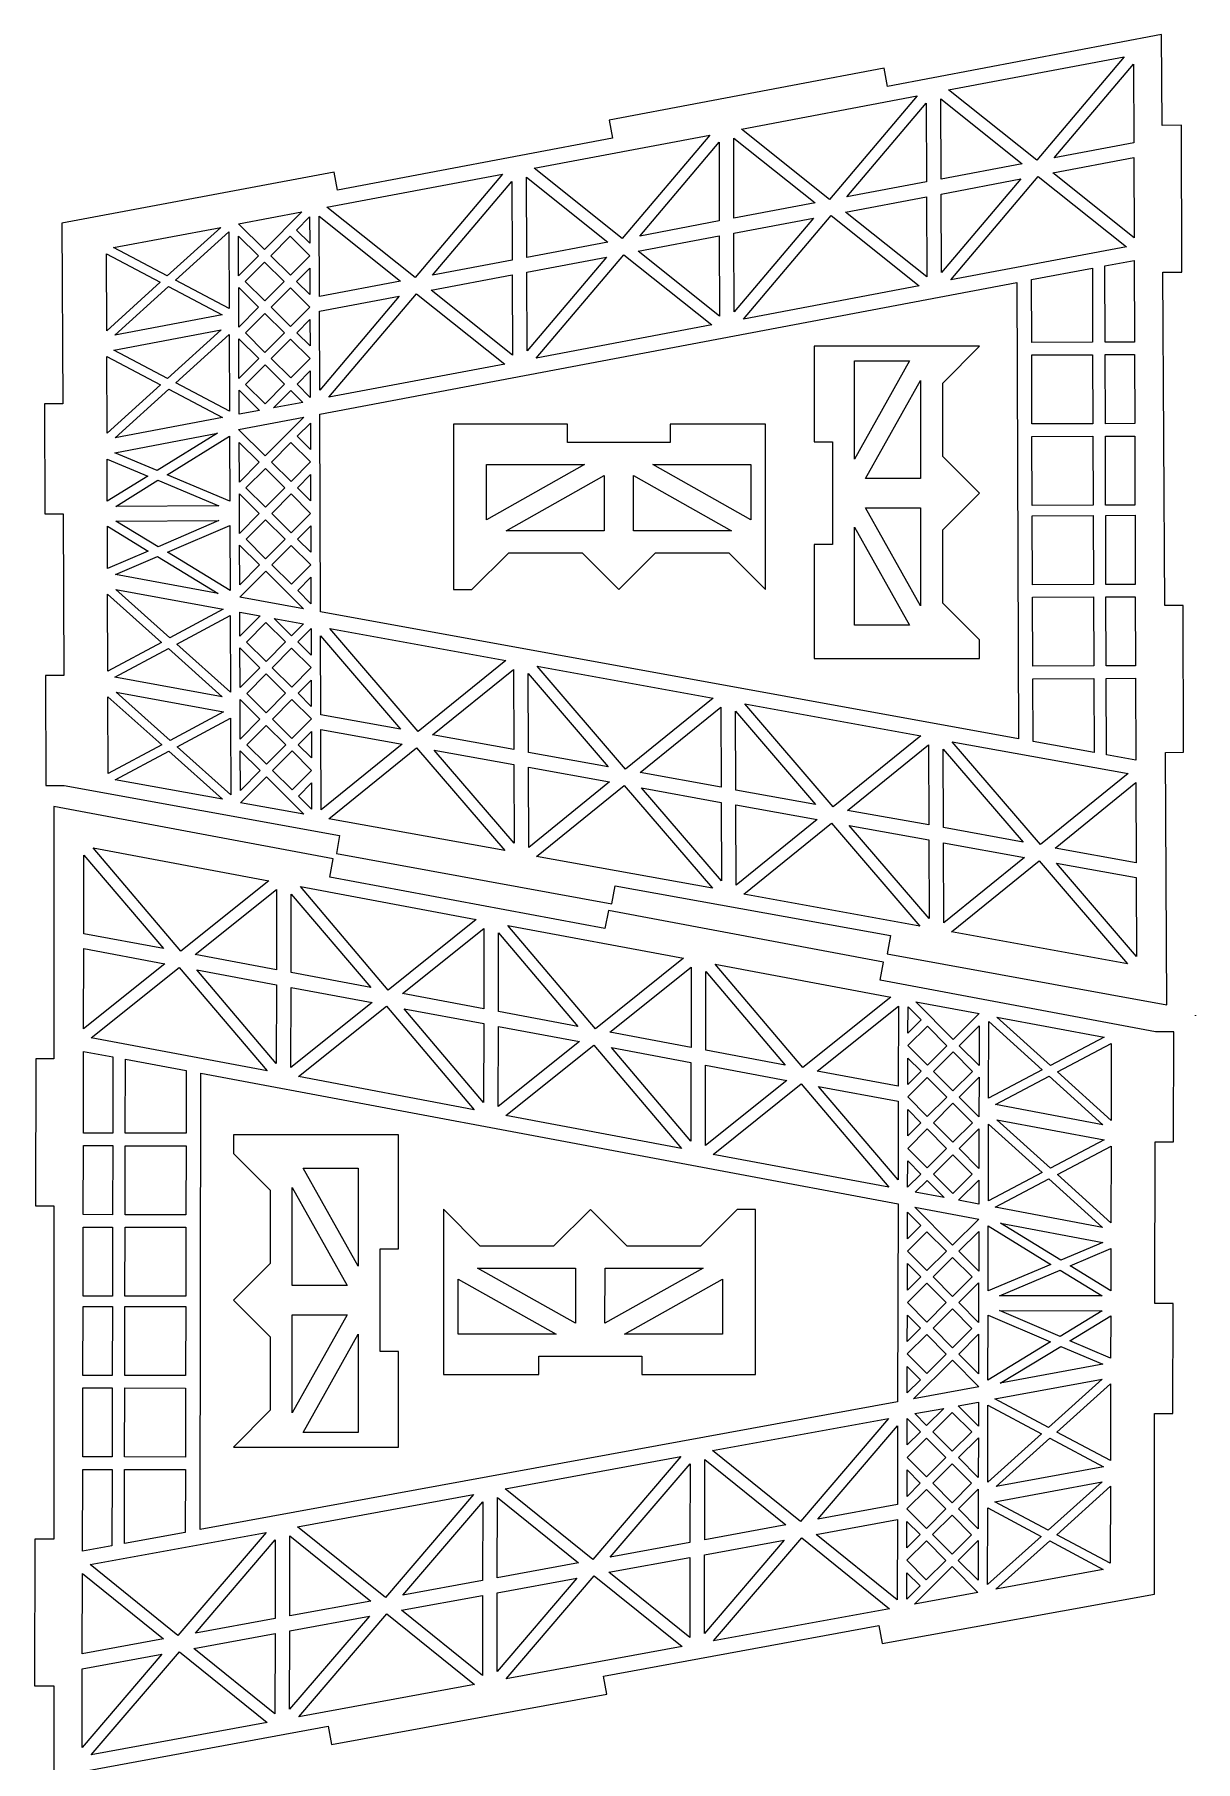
# Model space of a CAD drawing. Extents: x 0 to 593, y 0 to 837.
# Drawn here: x 277.1 to 593.4, y 366.9 to 837.4 of the extents above; entities that cross this region are included whole.
import ezdxf

# ---------------------------------------------------------------- set-up
doc = ezdxf.new("R2010")
doc.units = 0
doc.layers.get('0').update_dxf_attribs({"linetype": 'CONTINUOUS'})

msp = doc.modelspace()

# ---------------------------------------------------------------- linework, layer by layer
at = {"color": 0}
for p, q in [((584.147, 837.35), (509.513, 823.196)), ((584.281, 812.599), (584.147, 837.35)), ((508.586, 828.16), (433.634, 814.003)), ((509.513, 823.196), (508.586, 828.16)), ((526.115, 822.254), (573.984, 831.317)), ((573.984, 831.317), (550.132, 803.134)), ((554.877, 803.804), (576.492, 829.324)), ((576.492, 829.324), (576.566, 807.875)), ((469.653, 811.611), (517.521, 820.674)), ((517.521, 820.674), (493.667, 792.445)), ((498.415, 793.157), (520.026, 818.631)), ((520.026, 818.631), (520.1, 797.235)), ((524.097, 797.997), (524.023, 819.845)), ((524.023, 819.845), (546.185, 802.174)), ((550.132, 803.134), (526.115, 822.254)), ((433.634, 814.003), (434.559, 809.089)), ((413.187, 800.968), (461.056, 809.981)), ((461.056, 809.981), (437.205, 781.801)), ((467.635, 787.301), (467.561, 809.152)), ((467.561, 809.152), (489.719, 791.478)), ((493.667, 792.445), (469.653, 811.611)), ((589.548, 812.62), (584.281, 812.599)), ((589.686, 772.619), (589.548, 812.62)), ((434.559, 809.089), (359.608, 794.935)), ((441.949, 782.465), (463.564, 807.988)), ((463.564, 807.988), (463.638, 786.592)), ((576.566, 807.875), (554.877, 803.804)), ((358.68, 799.846), (284.537, 785.992)), ((359.608, 794.935), (358.68, 799.846)), ((437.205, 781.801), (413.187, 800.968)), ((546.185, 802.174), (524.097, 797.997)), ((554.493, 799.648), (576.576, 803.825)), ((576.576, 803.825), (576.654, 781.978)), ((356.722, 790.325), (404.594, 799.338)), ((404.594, 799.338), (380.739, 771.158)), ((385.487, 771.821), (407.098, 797.345)), ((407.098, 797.345), (407.173, 775.896)), ((411.095, 798.513), (433.257, 780.835)), ((411.17, 776.658), (411.095, 798.513)), ((520.1, 797.235), (498.415, 793.157)), ((524.111, 793.898), (545.797, 798.019)), ((545.797, 798.019), (524.185, 772.495)), ((526.69, 770.506), (550.549, 798.689)), ((550.549, 798.689), (574.562, 779.519)), ((576.654, 781.978), (554.493, 799.648)), ((380.739, 771.158), (356.722, 790.325)), ((489.719, 791.478), (467.635, 787.301)), ((498.027, 789.005), (520.114, 793.133)), ((520.114, 793.133), (520.188, 771.334)), ((524.185, 772.495), (524.111, 793.898)), ((284.537, 785.992), (284.806, 736.78)), ((332.689, 785.791), (349.928, 789.051)), ((339.762, 778.764), (332.689, 785.791)), ((349.928, 789.051), (339.762, 778.764)), ((348.445, 784.094), (352.032, 787.71)), ((352.032, 787.71), (352.057, 780.51)), ((354.707, 766.018), (354.63, 787.869)), ((354.63, 787.869), (376.791, 770.191)), ((463.638, 786.592), (441.949, 782.465)), ((467.649, 783.255), (489.335, 787.329)), ((489.335, 787.329), (467.72, 761.802)), ((470.228, 759.813), (494.083, 788.046)), ((494.083, 788.046), (518.097, 768.876)), ((520.188, 771.334), (498.027, 789.005)), ((298.56, 779.325), (327.793, 784.825)), ((327.793, 784.825), (313.187, 771.627)), ((315.491, 770.431), (330.046, 783.632)), ((330.046, 783.632), (330.117, 762.734)), ((332.687, 771.645), (332.65, 782.443)), ((332.65, 782.443), (338.069, 777.06)), ((341.468, 777.071), (346.75, 782.391)), ((346.75, 782.391), (352.068, 777.11)), ((352.057, 780.51), (348.445, 784.094)), ((441.565, 778.316), (463.652, 782.489)), ((463.652, 782.489), (463.726, 760.638)), ((467.72, 761.802), (467.649, 783.255)), ((296.738, 756.669), (296.667, 777.617)), ((296.667, 777.617), (311.293, 769.92)), ((313.187, 771.627), (298.56, 779.325)), ((338.069, 777.06), (332.687, 771.645)), ((346.786, 771.79), (341.468, 777.071)), ((352.068, 777.11), (346.786, 771.79)), ((433.257, 780.835), (411.17, 776.658)), ((411.184, 772.612), (432.872, 776.686)), ((432.872, 776.686), (411.258, 751.159)), ((413.766, 749.169), (437.617, 777.349)), ((437.617, 777.349), (461.634, 758.232)), ((463.726, 760.638), (441.565, 778.316)), ((574.562, 779.519), (526.69, 770.506)), ((334.493, 770.047), (339.775, 775.367)), ((339.775, 775.367), (345.093, 770.086)), ((348.492, 770.096), (352.08, 773.709)), ((352.08, 773.709), (352.104, 766.509)), ((385.103, 767.673), (407.187, 771.846)), ((407.173, 775.896), (385.487, 771.821)), ((407.187, 771.846), (407.261, 749.995)), ((411.258, 751.159), (411.184, 772.612)), ((548.693, 770.58), (565.284, 773.687)), ((565.284, 773.687), (565.351, 753.537)), ((568.678, 774.347), (576.675, 775.825)), ((568.752, 753.551), (568.678, 774.347)), ((576.675, 775.825), (576.749, 753.576)), ((584.5, 772.601), (589.686, 772.619)), ((584.994, 681.803), (584.5, 772.601)), ((311.293, 769.92), (296.738, 756.669)), ((298.992, 755.477), (313.598, 768.727)), ((313.598, 768.727), (328.224, 761.026)), ((330.117, 762.734), (315.491, 770.431)), ((332.734, 757.64), (332.698, 768.442)), ((332.698, 768.442), (338.117, 763.062)), ((339.81, 764.766), (334.493, 770.047)), ((345.093, 770.086), (339.81, 764.766)), ((341.516, 763.072), (346.799, 768.389)), ((346.799, 768.389), (352.116, 763.108)), ((352.104, 766.509), (348.492, 770.096)), ((376.791, 770.191), (354.707, 766.018)), ((354.817, 733.968), (544.696, 769.818)), ((407.261, 749.995), (385.103, 767.673)), ((518.097, 768.876), (470.228, 759.813)), ((544.696, 769.818), (545.119, 645.516)), ((548.749, 753.48), (548.693, 770.58)), ((338.117, 763.062), (332.734, 757.64)), ((346.834, 757.791), (341.516, 763.072)), ((352.116, 763.108), (346.834, 757.791)), ((354.722, 761.968), (376.407, 766.043)), ((376.407, 766.043), (354.792, 740.516)), ((357.3, 738.526), (381.155, 766.706)), ((381.155, 766.706), (405.169, 747.54)), ((328.224, 761.026), (298.992, 755.477)), ((334.541, 756.049), (339.821, 761.369)), ((339.821, 761.369), (345.141, 756.084)), ((348.54, 756.095), (352.127, 759.71)), ((352.127, 759.71), (352.152, 752.507)), ((354.792, 740.516), (354.722, 761.968)), ((461.634, 758.232), (413.766, 749.169)), ((298.655, 751.374), (327.888, 756.874)), ((327.888, 756.874), (313.282, 743.673)), ((315.586, 742.484), (330.142, 755.682)), ((330.142, 755.682), (330.212, 734.783)), ((332.782, 743.641), (332.745, 754.444)), ((332.745, 754.444), (338.164, 749.06)), ((339.859, 750.768), (334.541, 756.049)), ((345.141, 756.084), (339.859, 750.768)), ((341.565, 749.071), (346.845, 754.391)), ((346.845, 754.391), (352.165, 749.109)), ((352.152, 752.507), (348.54, 756.095)), ((565.351, 753.537), (548.749, 753.48)), ((576.749, 753.576), (568.752, 753.551)), ((296.834, 728.719), (296.762, 749.67)), ((296.762, 749.67), (311.388, 741.969)), ((313.282, 743.673), (298.655, 751.374)), ((338.164, 749.06), (332.782, 743.641)), ((346.883, 743.79), (341.565, 749.071)), ((352.165, 749.109), (346.883, 743.79)), ((534.504, 752.419), (489.504, 752.419)), ((489.504, 752.419), (489.504, 726.419)), ((515.504, 748.422), (500.503, 721.72)), ((500.503, 721.72), (500.503, 748.422)), ((500.503, 748.422), (515.504, 748.422)), ((524.503, 742.421), (534.504, 752.419)), ((548.763, 750.08), (565.362, 750.14)), ((548.827, 731.28), (548.763, 750.08)), ((565.362, 750.14), (565.425, 731.337)), ((568.762, 750.147), (576.76, 750.175)), ((568.826, 731.347), (568.762, 750.147)), ((576.76, 750.175), (576.827, 731.375)), ((334.588, 742.047), (339.87, 747.367)), ((339.87, 747.367), (345.187, 742.086)), ((348.589, 742.096), (352.176, 745.709)), ((352.176, 745.709), (352.2, 738.508)), ((405.169, 747.54), (357.3, 738.526)), ((311.388, 741.969), (296.834, 728.719)), ((299.088, 727.527), (313.692, 740.777)), ((313.692, 740.777), (328.319, 733.03)), ((330.212, 734.783), (315.586, 742.484)), ((332.815, 733.894), (332.794, 740.442)), ((332.794, 740.442), (338.362, 734.96)), ((339.906, 736.766), (334.588, 742.047)), ((345.187, 742.086), (339.906, 736.766)), ((342.21, 735.676), (346.893, 740.392)), ((346.893, 740.392), (350.155, 737.15)), ((352.2, 738.508), (348.589, 742.096)), ((503.502, 716.421), (518.502, 743.119)), ((518.502, 743.119), (518.502, 716.421)), ((524.503, 722.418), (524.503, 742.421)), ((284.806, 736.78), (279.805, 736.762)), ((279.805, 736.762), (279.908, 706.762)), ((338.362, 734.96), (332.815, 733.894)), ((350.155, 737.15), (342.21, 735.676)), ((355, 680.067), (354.817, 733.968)), ((328.319, 733.03), (299.088, 727.527)), ((332.68, 729.791), (350.468, 733.153)), ((339.955, 722.566), (332.68, 729.791)), ((350.468, 733.153), (339.955, 722.566)), ((348.637, 727.897), (352.224, 731.509)), ((352.224, 731.509), (352.249, 724.309)), ((422.261, 731.188), (391.262, 731.188)), ((391.262, 731.188), (391.262, 686.188)), ((422.261, 726.186), (422.261, 731.188)), ((476.261, 731.188), (450.261, 731.188)), ((450.261, 731.188), (450.261, 726.186)), ((476.261, 686.188), (476.261, 731.188)), ((565.425, 731.337), (548.827, 731.28)), ((576.827, 731.375), (568.826, 731.347)), ((299.001, 723.427), (326.934, 728.722)), ((326.934, 728.722), (310.468, 718.615)), ((313.223, 717.423), (330.236, 727.932)), ((330.236, 727.932), (330.296, 710.233)), ((332.879, 715.44), (332.842, 726.242)), ((332.842, 726.242), (338.26, 720.859)), ((341.661, 720.873), (346.942, 726.193)), ((346.942, 726.193), (352.261, 720.908)), ((352.249, 724.309), (348.637, 727.897)), ((450.261, 726.186), (422.261, 726.186)), ((489.504, 726.419), (494.503, 726.419)), ((494.503, 726.419), (494.503, 698.419)), ((548.838, 727.879), (565.439, 727.936)), ((548.901, 709.08), (548.838, 727.879)), ((565.439, 727.936), (565.503, 709.136)), ((568.837, 727.95), (576.838, 727.975)), ((568.904, 709.147), (568.837, 727.95)), ((576.838, 727.975), (576.901, 709.175)), ((296.897, 710.219), (296.857, 721.72)), ((296.857, 721.72), (307.974, 717.056)), ((310.468, 718.615), (299.001, 723.427)), ((338.26, 720.859), (332.879, 715.44)), ((346.979, 715.592), (341.661, 720.873)), ((352.261, 720.908), (346.979, 715.592)), ((426.963, 720.189), (400.262, 705.189)), ((400.262, 705.189), (400.262, 720.189)), ((400.262, 720.189), (426.963, 720.189)), ((472.26, 705.189), (445.562, 720.189)), ((445.562, 720.189), (472.26, 720.189)), ((472.26, 720.189), (472.26, 705.189)), ((534.504, 712.421), (524.503, 722.418)), ((307.974, 717.056), (296.897, 710.219)), ((299.201, 708.826), (310.677, 715.917)), ((310.677, 715.917), (327.251, 708.925)), ((330.296, 710.233), (313.223, 717.423)), ((334.684, 713.849), (339.966, 719.169)), ((339.966, 719.169), (345.284, 713.885)), ((348.684, 713.895), (352.272, 717.508)), ((352.272, 717.508), (352.297, 710.307)), ((405.56, 702.187), (432.262, 717.187)), ((432.262, 717.187), (432.262, 702.187)), ((440.26, 702.187), (440.26, 717.187)), ((440.26, 717.187), (466.961, 702.187)), ((518.502, 716.421), (503.502, 716.421)), ((332.927, 701.442), (332.89, 712.244)), ((332.89, 712.244), (338.308, 706.861)), ((340.002, 708.568), (334.684, 713.849)), ((345.284, 713.885), (340.002, 708.568)), ((341.708, 706.871), (346.99, 712.188)), ((346.99, 712.188), (352.308, 706.91)), ((352.297, 710.307), (348.684, 713.895)), ((524.503, 702.419), (534.504, 712.421)), ((279.908, 706.762), (284.908, 706.78)), ((284.908, 706.78), (285.058, 662.781)), ((327.251, 708.925), (299.201, 708.826)), ((338.308, 706.861), (332.927, 701.442)), ((347.026, 701.59), (341.708, 706.871)), ((352.308, 706.91), (347.026, 701.59)), ((503.502, 708.42), (518.502, 708.42)), ((518.502, 681.718), (503.502, 708.42)), ((518.502, 708.42), (518.502, 681.718)), ((565.503, 709.136), (548.901, 709.08)), ((548.912, 706.279), (565.51, 706.339)), ((548.975, 687.479), (548.912, 706.279)), ((565.51, 706.339), (565.577, 687.539)), ((576.901, 709.175), (568.904, 709.147)), ((568.911, 706.349), (576.912, 706.378)), ((568.974, 687.55), (568.911, 706.349)), ((576.912, 706.378), (576.975, 687.574)), ((296.92, 703.421), (308.042, 696.659)), ((296.959, 691.917), (296.92, 703.421)), ((299.215, 704.825), (327.265, 704.924)), ((310.739, 697.816), (299.215, 704.825)), ((327.265, 704.924), (310.739, 697.816)), ((313.294, 696.327), (330.32, 703.633)), ((330.32, 703.633), (330.379, 685.934)), ((334.732, 699.848), (340.014, 705.164)), ((340.014, 705.164), (345.332, 699.886)), ((348.732, 699.897), (352.32, 703.509)), ((352.32, 703.509), (352.344, 696.309)), ((432.262, 702.187), (405.56, 702.187)), ((466.961, 702.187), (440.26, 702.187)), ((500.503, 703.118), (515.504, 676.42)), ((500.503, 676.42), (500.503, 703.118)), ((524.503, 682.42), (524.503, 702.419)), ((308.042, 696.659), (296.959, 691.917)), ((330.379, 685.934), (313.294, 696.327)), ((332.974, 687.444), (332.938, 698.242)), ((332.938, 698.242), (338.357, 692.863)), ((340.05, 694.567), (334.732, 699.848)), ((345.332, 699.886), (340.05, 694.567)), ((341.756, 692.873), (347.038, 698.193)), ((347.038, 698.193), (352.356, 692.908)), ((352.344, 696.309), (348.732, 699.897)), ((494.503, 698.419), (489.504, 698.419)), ((489.504, 698.419), (489.504, 667.42)), ((299.114, 690.227), (310.548, 695.117)), ((310.548, 695.117), (327.083, 685.123)), ((338.357, 692.863), (332.974, 687.444)), ((347.074, 687.592), (341.756, 692.873)), ((352.356, 692.908), (347.074, 687.592)), ((396.261, 686.188), (406.262, 696.186)), ((406.262, 696.186), (426.261, 696.186)), ((426.261, 696.186), (436.259, 686.188)), ((436.259, 686.188), (446.26, 696.186)), ((446.26, 696.186), (466.259, 696.186)), ((466.259, 696.186), (476.261, 686.188)), ((327.083, 685.123), (299.114, 690.227)), ((332.986, 684.043), (340.063, 691.166)), ((340.063, 691.166), (350.398, 680.9)), ((348.78, 685.895), (352.369, 689.508)), ((352.369, 689.508), (352.392, 682.307)), ((565.577, 687.539), (548.975, 687.479)), ((576.975, 687.574), (568.974, 687.55)), ((297.054, 663.97), (296.982, 684.922)), ((296.982, 684.922), (311.628, 671.77)), ((313.924, 672.977), (299.229, 686.128)), ((299.229, 686.128), (328.497, 680.826)), ((350.398, 680.9), (332.986, 684.043)), ((352.392, 682.307), (348.78, 685.895)), ((391.262, 686.188), (396.261, 686.188)), ((534.504, 672.419), (524.503, 682.42)), ((548.986, 684.082), (565.587, 684.138)), ((549.053, 665.282), (548.986, 684.082)), ((565.587, 684.138), (565.651, 665.339)), ((568.988, 684.149), (576.986, 684.174)), ((569.052, 665.349), (568.988, 684.149)), ((576.986, 684.174), (577.049, 665.378)), ((328.497, 680.826), (313.924, 672.977)), ((315.83, 671.283), (330.402, 679.083)), ((330.402, 679.083), (330.474, 658.185)), ((333.022, 673.442), (333, 679.993)), ((333, 679.993), (338.554, 678.96)), ((338.554, 678.96), (333.022, 673.442)), ((347.122, 673.59), (342.407, 678.275)), ((342.407, 678.275), (350.361, 676.85)), ((545.119, 645.516), (355, 680.067)), ((589.996, 681.821), (584.994, 681.803)), ((590.134, 641.823), (589.996, 681.821)), ((334.827, 671.851), (340.11, 677.168)), ((340.11, 677.168), (345.429, 671.883)), ((350.361, 676.85), (347.122, 673.59)), ((348.828, 671.897), (352.415, 675.509)), ((352.415, 675.509), (352.44, 668.309)), ((355.021, 673.516), (376.809, 648.141)), ((355.096, 652.067), (355.021, 673.516)), ((357.516, 675.527), (405.444, 666.842)), ((381.561, 647.509), (357.516, 675.527)), ((515.504, 676.42), (500.503, 676.42)), ((311.628, 671.77), (297.054, 663.97)), ((298.961, 662.277), (313.534, 670.077)), ((313.534, 670.077), (328.229, 656.978)), ((330.474, 658.185), (315.83, 671.283)), ((333.071, 659.444), (333.033, 670.243)), ((333.033, 670.243), (338.452, 664.859)), ((340.147, 666.567), (334.827, 671.851)), ((345.429, 671.883), (340.147, 666.567)), ((341.851, 664.873), (347.133, 670.193)), ((347.133, 670.193), (352.453, 664.909)), ((352.44, 668.309), (348.828, 671.897)), ((534.504, 667.42), (534.504, 672.419)), ((338.452, 664.859), (333.071, 659.444)), ((347.17, 659.592), (341.851, 664.873)), ((352.453, 664.909), (347.17, 659.592)), ((405.444, 666.842), (381.561, 647.509)), ((385.516, 646.571), (407.554, 664.397)), ((407.554, 664.397), (407.628, 642.546)), ((414.052, 665.268), (461.98, 656.534)), ((438.097, 637.251), (414.052, 665.268)), ((489.504, 667.42), (534.504, 667.42)), ((565.651, 665.339), (549.053, 665.282)), ((577.049, 665.378), (569.052, 665.349)), ((285.058, 662.781), (280.059, 662.76)), ((280.059, 662.76), (280.161, 632.76)), ((328.229, 656.978), (298.961, 662.277)), ((334.876, 657.849), (340.158, 663.166)), ((340.158, 663.166), (345.476, 657.888)), ((348.876, 657.895), (352.463, 661.508)), ((352.463, 661.508), (352.488, 654.308)), ((411.558, 663.261), (433.345, 637.886)), ((411.632, 641.809), (411.558, 663.261)), ((549.063, 661.882), (565.662, 661.938)), ((549.123, 644.779), (549.063, 661.882)), ((565.662, 661.938), (565.732, 641.787)), ((569.062, 661.949), (577.063, 661.977)), ((569.133, 641.149), (569.062, 661.949)), ((577.063, 661.977), (577.137, 639.724)), ((297.079, 656.967), (311.723, 643.819)), ((297.15, 636.02), (297.079, 656.967)), ((314.019, 645.029), (299.325, 658.177)), ((299.325, 658.177), (328.593, 652.826)), ((333.119, 645.442), (333.082, 656.244)), ((333.082, 656.244), (338.5, 650.861)), ((340.193, 652.568), (334.876, 657.849)), ((345.476, 657.888), (340.193, 652.568)), ((341.9, 650.875), (347.182, 656.191)), ((347.182, 656.191), (352.499, 650.907)), ((352.488, 654.308), (348.876, 657.895)), ((461.98, 656.534), (438.097, 637.251)), ((442.048, 636.316), (464.09, 654.142)), ((464.09, 654.142), (464.164, 632.291)), ((494.633, 626.946), (470.588, 655.013)), ((470.588, 655.013), (518.516, 646.275)), ((328.593, 652.826), (314.019, 645.029)), ((315.925, 643.336), (330.499, 651.133)), ((330.499, 651.133), (330.571, 630.234)), ((338.5, 650.861), (333.119, 645.442)), ((347.217, 645.59), (341.9, 650.875)), ((352.499, 650.907), (347.217, 645.59)), ((376.809, 648.141), (355.096, 652.067)), ((468.168, 631.553), (468.094, 653.006)), ((468.094, 653.006), (489.881, 627.627)), ((334.924, 643.851), (340.206, 649.168)), ((340.206, 649.168), (345.524, 643.883)), ((348.923, 643.897), (352.512, 647.509)), ((352.512, 647.509), (352.536, 640.309)), ((355.11, 648.018), (377.225, 643.996)), ((355.184, 626.166), (355.11, 648.018)), ((407.628, 642.546), (385.516, 646.571)), ((518.516, 646.275), (494.633, 626.946)), ((551.166, 616.687), (527.121, 644.705)), ((527.121, 644.705), (575.052, 636.02)), ((565.732, 641.787), (549.123, 644.779)), ((311.723, 643.819), (297.15, 636.02)), ((299.056, 634.326), (313.629, 642.126)), ((313.629, 642.126), (328.325, 629.027)), ((330.571, 630.234), (315.925, 643.336)), ((333.165, 631.444), (333.13, 642.243)), ((333.13, 642.243), (338.548, 636.859)), ((340.242, 638.567), (334.924, 643.851)), ((345.524, 643.883), (340.242, 638.567)), ((341.948, 636.873), (347.23, 642.19)), ((347.23, 642.19), (352.548, 636.909)), ((352.536, 640.309), (348.923, 643.897)), ((377.225, 643.996), (355.184, 626.166)), ((357.293, 623.725), (381.176, 643.057)), ((381.176, 643.057), (405.222, 615.04)), ((407.716, 617.047), (385.928, 642.422)), ((385.928, 642.422), (407.642, 638.5)), ((433.345, 637.886), (411.632, 641.809)), ((498.584, 626.008), (520.626, 643.834)), ((520.626, 643.834), (520.7, 622.035)), ((524.7, 621.298), (524.63, 642.698)), ((524.63, 642.698), (546.414, 617.322)), ((577.137, 639.724), (569.133, 641.149)), ((585.212, 641.805), (590.134, 641.823)), ((585.59, 573.038), (585.212, 641.805)), ((338.548, 636.859), (333.165, 631.444)), ((333.228, 628.093), (340.253, 635.166)), ((340.253, 635.166), (350.489, 624.953)), ((347.266, 631.592), (341.948, 636.873)), ((352.548, 636.909), (347.266, 631.592)), ((407.642, 638.5), (407.716, 617.047)), ((411.72, 615.911), (411.646, 637.762)), ((411.646, 637.762), (433.758, 633.737)), ((464.164, 632.291), (442.048, 636.316)), ((575.052, 636.02), (551.166, 616.687)), ((280.161, 632.76), (285.16, 632.781)), ((285.16, 632.781), (360.207, 619.136)), ((328.325, 629.027), (299.056, 634.326)), ((348.972, 629.899), (352.559, 633.508)), ((352.559, 633.508), (352.583, 626.311)), ((433.758, 633.737), (411.72, 615.911)), ((413.826, 613.47), (437.713, 632.799)), ((437.713, 632.799), (461.758, 604.781)), ((442.464, 632.167), (464.178, 628.191)), ((464.252, 606.792), (442.464, 632.167)), ((489.881, 627.627), (468.168, 631.553)), ((555.121, 615.749), (577.159, 633.578)), ((577.159, 633.578), (577.233, 611.727)), ((358.45, 612.764), (282.346, 627.07)), ((282.346, 627.07), (282.346, 558.303)), ((350.489, 624.953), (333.228, 628.093)), ((352.583, 626.311), (348.972, 629.899)), ((464.178, 628.191), (464.252, 606.792)), ((468.256, 605.652), (468.182, 627.503)), ((468.182, 627.503), (490.294, 623.478)), ((520.7, 622.035), (498.584, 626.008)), ((405.222, 615.04), (357.293, 623.725)), ((490.294, 623.478), (468.256, 605.652)), ((470.362, 603.211), (494.249, 622.543)), ((494.249, 622.543), (518.294, 594.476)), ((499.001, 621.859), (520.714, 617.936)), ((520.788, 596.533), (499.001, 621.859)), ((546.414, 617.322), (524.7, 621.298)), ((360.207, 619.136), (359.315, 614.218)), ((520.714, 617.936), (520.788, 596.533)), ((524.789, 595.348), (524.715, 617.199)), ((524.715, 617.199), (546.83, 613.174)), ((290.497, 592.388), (290.541, 613.837)), ((290.541, 613.837), (312.189, 588.345)), ((316.938, 587.685), (293.045, 615.834)), ((293.045, 615.834), (340.927, 606.834)), ((357.53, 607.801), (358.45, 612.764)), ((359.315, 614.218), (434.361, 600.572)), ((461.758, 604.781), (413.826, 613.47)), ((546.83, 613.174), (524.789, 595.348)), ((526.898, 592.952), (550.781, 612.235)), ((550.781, 612.235), (574.827, 584.218)), ((577.233, 611.727), (555.121, 615.749)), ((577.321, 586.228), (555.537, 611.604)), ((555.537, 611.604), (577.247, 607.677)), ((432.502, 593.799), (357.53, 607.801)), ((577.247, 607.677), (577.321, 586.228)), ((340.927, 606.834), (316.938, 587.685)), ((320.885, 586.726), (343.02, 604.428)), ((343.02, 604.428), (342.976, 582.581)), ((346.975, 581.822), (347.018, 603.222)), ((347.018, 603.222), (368.667, 577.779)), ((349.524, 605.268), (397.404, 596.269)), ((373.415, 577.07), (349.524, 605.268)), ((434.361, 600.572), (435.254, 605.49)), ((435.254, 605.49), (510.3, 591.898)), ((518.294, 594.476), (470.362, 603.211)), ((433.423, 598.71), (432.502, 593.799)), ((508.392, 584.659), (433.423, 598.71)), ((397.404, 596.269), (373.415, 577.07)), ((377.363, 576.111), (399.5, 593.813)), ((399.5, 593.813), (399.454, 571.966)), ((429.895, 566.505), (406.001, 594.653)), ((406.001, 594.653), (453.884, 585.703)), ((574.827, 584.218), (526.898, 592.952)), ((290.445, 566.487), (290.489, 588.335)), ((290.489, 588.335), (312.581, 584.189)), ((312.189, 588.345), (290.497, 592.388)), ((403.451, 571.257), (403.497, 592.656)), ((403.497, 592.656), (425.143, 567.164)), ((510.3, 591.898), (509.408, 586.927)), ((312.581, 584.189), (290.445, 566.487)), ((342.976, 582.581), (320.885, 586.726)), ((453.884, 585.703), (429.895, 566.505)), ((486.371, 555.935), (462.478, 584.087)), ((462.478, 584.087), (510.36, 575.137)), ((507.471, 579.744), (508.392, 584.659)), ((509.408, 586.927), (585.59, 573.038)), ((292.54, 564.035), (316.528, 583.233)), ((316.528, 583.233), (340.421, 555.085)), ((342.923, 557.082), (321.276, 582.574)), ((321.276, 582.574), (342.967, 578.481)), ((368.667, 577.779), (346.975, 581.822)), ((433.843, 565.545), (455.979, 583.248)), ((455.979, 583.248), (455.934, 561.4)), ((459.93, 560.641), (459.976, 582.09)), ((459.976, 582.09), (481.623, 556.599)), ((582.443, 565.693), (507.471, 579.744)), ((342.967, 578.481), (342.923, 557.082)), ((346.921, 555.921), (346.966, 577.719)), ((346.966, 577.719), (369.058, 573.627)), ((399.454, 571.966), (377.363, 576.111)), ((510.36, 575.137), (486.371, 555.935)), ((369.058, 573.627), (346.921, 555.921)), ((349.017, 553.466), (373.006, 572.668)), ((373.006, 572.668), (396.9, 544.47)), ((399.401, 546.467), (377.754, 571.959)), ((377.754, 571.959), (399.447, 567.916)), ((425.143, 567.164), (403.451, 571.257)), ((490.319, 554.979), (512.456, 572.685)), ((512.456, 572.685), (512.41, 550.834)), ((515.041, 565.33), (515.056, 572.53)), ((515.056, 572.53), (518.647, 568.921)), ((527.339, 563.605), (517.158, 573.874)), ((517.158, 573.874), (534.402, 570.639)), ((534.402, 570.639), (527.339, 563.605)), ((553.925, 556.5), (539.298, 569.68)), ((539.298, 569.68), (568.54, 564.219)), ((593.376, 570.195), (593.376, 570.195)), ((593.376, 570.195), (593.376, 570.064)), ((593.376, 570.064), (593.376, 570.195)), ((593.376, 570.195), (593.376, 570.195)), ((593.376, 570.064), (593.376, 570.064)), ((593.376, 570.064), (593.376, 570.064)), ((399.447, 567.916), (399.401, 546.467)), ((403.401, 545.306), (403.444, 567.157)), ((403.444, 567.157), (425.535, 563.012)), ((455.934, 561.4), (433.843, 565.545)), ((515.034, 561.929), (520.344, 567.217)), ((518.647, 568.921), (515.041, 565.33)), ((520.344, 567.217), (525.635, 561.904)), ((529.036, 561.901), (534.444, 567.288)), ((534.444, 567.288), (534.423, 556.489)), ((537.005, 547.585), (537.048, 568.484)), ((537.048, 568.484), (551.621, 555.304)), ((587.446, 565.683), (582.443, 565.693)), ((587.382, 535.682), (587.446, 565.683)), ((290.387, 538.088), (290.432, 560.338)), ((290.432, 560.338), (298.429, 558.871)), ((340.421, 555.085), (292.54, 564.035)), ((425.535, 563.012), (403.401, 545.306)), ((405.493, 542.9), (429.482, 562.053)), ((429.482, 562.053), (453.376, 533.904)), ((455.881, 535.901), (434.231, 561.393)), ((434.231, 561.393), (455.926, 557.35)), ((481.623, 556.599), (459.93, 560.641)), ((520.323, 556.616), (515.034, 561.929)), ((525.635, 561.904), (520.323, 556.616)), ((522.019, 554.912), (527.332, 560.204)), ((527.332, 560.204), (532.62, 554.895)), ((534.423, 556.489), (529.036, 561.901)), ((568.54, 564.219), (553.925, 556.5)), ((555.819, 554.796), (570.438, 562.518)), ((570.438, 562.518), (570.396, 541.563)), ((277.428, 558.313), (277.347, 518.312)), ((282.346, 558.303), (277.428, 558.313)), ((298.429, 558.871), (298.387, 538.071)), ((301.786, 538.064), (301.827, 558.214)), ((301.827, 558.214), (318.422, 555.128)), ((318.422, 555.128), (318.386, 538.032)), ((455.926, 557.35), (455.881, 535.901)), ((459.878, 534.741), (459.923, 556.592)), ((459.923, 556.592), (482.014, 552.446)), ((515.013, 551.328), (515.027, 558.528)), ((515.027, 558.528), (518.622, 554.923)), ((551.621, 555.304), (537.005, 547.585)), ((322.166, 430.071), (322.419, 554.373)), ((322.419, 554.373), (512.346, 518.784)), ((396.9, 544.47), (349.017, 553.466)), ((482.014, 552.446), (459.878, 534.741)), ((461.973, 532.285), (485.962, 551.487)), ((485.962, 551.487), (509.856, 523.339)), ((512.41, 550.834), (490.319, 554.979)), ((512.36, 525.332), (490.71, 550.827)), ((490.71, 550.827), (512.403, 546.784)), ((515.006, 547.927), (520.315, 553.219)), ((518.622, 554.923), (515.013, 551.328)), ((520.315, 553.219), (525.607, 547.91)), ((527.308, 549.603), (522.019, 554.912)), ((532.62, 554.895), (527.308, 549.603)), ((529.004, 547.899), (534.416, 553.29)), ((534.416, 553.29), (534.395, 542.488)), ((538.9, 545.881), (553.515, 553.6)), ((553.515, 553.6), (568.142, 540.371)), ((570.396, 541.563), (555.819, 554.796)), ((512.403, 546.784), (512.36, 525.332)), ((520.294, 542.618), (515.006, 547.927)), ((525.607, 547.91), (520.294, 542.618)), ((521.991, 540.914), (527.3, 546.206)), ((527.3, 546.206), (532.592, 540.893)), ((534.395, 542.488), (529.004, 547.899)), ((568.142, 540.371), (538.9, 545.881)), ((453.376, 533.904), (405.493, 542.9)), ((514.985, 537.33), (514.999, 544.53)), ((514.999, 544.53), (518.59, 540.921)), ((553.868, 528.549), (539.242, 541.729)), ((539.242, 541.729), (568.484, 536.268)), ((298.387, 538.071), (290.387, 538.088)), ((318.386, 538.032), (301.786, 538.064)), ((376.245, 537.577), (331.243, 537.577)), ((331.243, 537.577), (331.243, 532.578)), ((376.245, 506.578), (376.245, 537.577)), ((514.978, 533.929), (520.287, 539.217)), ((518.59, 540.921), (514.985, 537.33)), ((520.287, 539.217), (525.575, 533.908)), ((527.279, 535.605), (521.991, 540.914)), ((532.592, 540.893), (527.279, 535.605)), ((528.976, 533.901), (534.388, 539.288)), ((534.388, 539.288), (534.367, 528.489)), ((536.949, 519.635), (536.991, 540.533)), ((536.991, 540.533), (551.565, 527.353)), ((290.342, 515.888), (290.38, 534.684)), ((290.38, 534.684), (298.38, 534.67)), ((298.38, 534.67), (298.341, 515.87)), ((301.741, 515.863), (301.78, 534.663)), ((301.78, 534.663), (318.379, 534.628)), ((318.379, 534.628), (318.342, 515.828)), ((331.243, 532.578), (341.244, 522.577)), ((509.856, 523.339), (461.973, 532.285)), ((520.266, 528.616), (514.978, 533.929)), ((525.575, 533.908), (520.266, 528.616)), ((521.963, 526.916), (527.272, 532.204)), ((527.272, 532.204), (532.564, 526.891)), ((534.367, 528.489), (528.976, 533.901)), ((568.484, 536.268), (553.868, 528.549)), ((555.763, 526.845), (570.378, 534.564)), ((570.378, 534.564), (570.336, 513.616)), ((582.291, 491.691), (582.383, 535.693)), ((582.383, 535.693), (587.382, 535.682)), ((365.245, 501.876), (350.243, 528.578)), ((350.243, 528.578), (365.245, 528.578)), ((365.245, 528.578), (365.245, 501.876)), ((514.953, 523.328), (514.971, 530.528)), ((518.562, 526.919), (514.953, 523.328)), ((514.971, 530.528), (518.562, 526.919)), ((527.251, 521.603), (521.963, 526.916)), ((532.564, 526.891), (527.251, 521.603)), ((551.565, 527.353), (536.949, 519.635)), ((341.244, 522.577), (341.244, 502.578)), ((347.244, 496.577), (347.244, 523.275)), ((347.244, 523.275), (362.243, 496.577)), ((517.003, 521.977), (520.259, 525.216)), ((520.259, 525.216), (524.951, 520.509)), ((528.8, 519.8), (534.36, 525.29)), ((534.36, 525.29), (534.345, 518.739)), ((538.847, 517.881), (553.462, 525.653)), ((553.462, 525.653), (568.085, 512.42)), ((570.336, 513.616), (555.763, 526.845)), ((277.347, 518.312), (282.346, 518.305)), ((282.346, 518.305), (282.346, 427.503)), ((512.346, 518.784), (512.237, 464.884)), ((527.223, 507.605), (516.946, 517.924)), ((516.946, 517.924), (534.338, 514.689)), ((524.951, 520.509), (517.003, 521.977)), ((534.345, 518.739), (528.8, 519.8)), ((568.085, 512.42), (538.847, 517.881)), ((298.341, 515.87), (290.342, 515.888)), ((318.342, 515.828), (301.741, 515.863)), ((388.511, 517.324), (388.497, 472.327)), ((398.508, 507.323), (388.511, 517.324)), ((428.509, 517.313), (418.507, 507.316)), ((438.506, 507.312), (428.509, 517.313)), ((468.51, 517.303), (458.505, 507.302)), ((473.509, 517.299), (468.51, 517.303)), ((473.495, 472.299), (473.509, 517.299)), ((514.929, 509.33), (514.943, 516.53)), ((518.534, 512.921), (514.929, 509.33)), ((514.943, 516.53), (518.534, 512.921)), ((534.338, 514.689), (527.223, 507.605)), ((536.9, 495.085), (536.935, 512.784)), ((536.935, 512.784), (553.963, 502.299)), ((556.715, 503.491), (540.237, 513.577)), ((540.237, 513.577), (568.177, 508.321)), ((290.296, 493.688), (290.335, 512.487)), ((290.335, 512.487), (298.334, 512.473)), ((298.334, 512.473), (298.296, 493.67)), ((301.697, 493.663), (301.734, 512.463)), ((301.734, 512.463), (318.335, 512.427)), ((318.335, 512.427), (318.297, 493.628)), ((514.922, 505.929), (520.231, 511.221)), ((520.231, 511.221), (525.519, 505.908)), ((528.92, 505.901), (534.331, 511.288)), ((534.331, 511.288), (534.31, 500.489)), ((568.177, 508.321), (556.715, 503.491)), ((371.242, 478.575), (371.242, 506.578)), ((371.242, 506.578), (376.245, 506.578)), ((418.507, 507.316), (398.508, 507.323)), ((458.505, 507.302), (438.506, 507.312)), ((520.21, 500.62), (514.922, 505.929)), ((525.519, 505.908), (520.21, 500.62)), ((521.907, 498.916), (527.219, 504.204)), ((527.219, 504.204), (532.507, 498.891)), ((534.31, 500.489), (528.92, 505.901)), ((559.213, 501.939), (570.322, 506.617)), ((570.322, 506.617), (570.301, 495.117)), ((341.244, 502.578), (331.243, 492.577)), ((397.806, 501.322), (424.505, 501.315)), ((424.501, 486.311), (397.806, 501.322)), ((424.505, 501.315), (424.501, 486.311)), ((432.498, 486.311), (432.506, 501.311)), ((459.204, 501.304), (432.498, 486.311)), ((432.506, 501.311), (459.204, 501.304)), ((514.9, 495.332), (514.914, 502.528)), ((518.509, 498.923), (514.9, 495.332)), ((514.914, 502.528), (518.509, 498.923)), ((527.195, 493.603), (521.907, 498.916)), ((532.507, 498.891), (527.195, 493.603)), ((553.963, 502.299), (536.9, 495.085)), ((539.948, 493.776), (556.51, 500.793)), ((556.51, 500.793), (567.997, 493.72)), ((570.301, 495.117), (559.213, 501.939)), ((362.243, 496.577), (347.244, 496.577)), ((392.501, 483.323), (392.504, 498.323)), ((392.504, 498.323), (419.199, 483.316)), ((437.801, 483.309), (464.502, 498.302)), ((464.502, 498.302), (464.499, 483.302)), ((514.893, 491.927), (520.203, 497.216)), ((520.203, 497.216), (525.494, 491.906)), ((528.891, 491.903), (534.303, 497.29)), ((534.303, 497.29), (534.282, 486.488)), ((290.252, 472.087), (290.291, 490.887)), ((290.291, 490.887), (298.29, 490.869)), ((298.296, 493.67), (290.296, 493.688)), ((298.29, 490.869), (298.252, 472.07)), ((301.653, 472.063), (301.691, 490.866)), ((301.691, 490.866), (318.291, 490.83)), ((318.297, 493.628), (301.697, 493.663)), ((318.291, 490.83), (318.252, 472.031)), ((331.243, 492.577), (341.244, 482.575)), ((520.181, 486.618), (514.893, 491.927)), ((525.494, 491.906), (520.181, 486.618)), ((521.878, 484.914), (527.188, 490.202)), ((527.188, 490.202), (532.479, 484.893)), ((534.282, 486.488), (528.891, 491.903)), ((556.475, 482.695), (539.941, 489.775)), ((539.941, 489.775), (567.99, 489.719)), ((567.997, 493.72), (539.948, 493.776)), ((567.99, 489.719), (556.475, 482.695)), ((587.294, 491.684), (582.291, 491.691)), ((587.23, 461.684), (587.294, 491.684)), ((347.244, 461.878), (347.244, 488.576)), ((347.244, 488.576), (362.243, 488.576)), ((362.243, 488.576), (347.244, 461.878)), ((514.872, 481.326), (514.886, 488.527)), ((518.477, 484.921), (514.872, 481.326)), ((514.886, 488.527), (518.477, 484.921)), ((527.166, 479.605), (521.878, 484.914)), ((532.479, 484.893), (527.166, 479.605)), ((536.85, 470.785), (536.885, 488.484)), ((536.885, 488.484), (553.921, 481.199)), ((559.17, 481.538), (570.286, 488.315)), ((570.286, 488.315), (570.262, 476.814)), ((341.244, 482.575), (341.244, 462.576)), ((350.243, 456.576), (365.245, 483.277)), ((365.245, 483.277), (365.245, 456.576)), ((419.199, 483.316), (392.501, 483.323)), ((464.499, 483.302), (437.801, 483.309)), ((514.865, 477.929), (520.174, 483.217)), ((520.174, 483.217), (525.463, 477.908)), ((528.863, 477.901), (534.275, 483.291)), ((534.275, 483.291), (534.254, 472.489)), ((553.921, 481.199), (536.85, 470.785)), ((540.149, 469.978), (556.669, 479.993)), ((556.669, 479.993), (568.11, 475.121)), ((570.262, 476.814), (559.17, 481.538)), ((376.245, 478.575), (371.242, 478.575)), ((376.245, 452.575), (376.245, 478.575)), ((414.496, 472.317), (414.5, 477.315)), ((414.5, 477.315), (442.5, 477.308)), ((442.5, 477.308), (442.496, 472.309)), ((520.153, 472.62), (514.865, 477.929)), ((516.59, 465.674), (527.159, 476.204)), ((525.463, 477.908), (520.153, 472.62)), ((527.159, 476.204), (534.395, 468.937)), ((534.254, 472.489), (528.863, 477.901)), ((298.252, 472.07), (290.252, 472.087)), ((318.252, 472.031), (301.653, 472.063)), ((388.497, 472.327), (414.496, 472.317)), ((442.496, 472.309), (473.495, 472.299)), ((514.84, 467.328), (514.858, 474.532)), ((518.449, 470.92), (514.84, 467.328)), ((514.858, 474.532), (518.449, 470.92)), ((538.741, 465.681), (568, 471.022)), ((568.11, 475.121), (540.149, 469.978)), ((568, 471.022), (553.325, 457.849)), ((290.207, 449.887), (290.245, 468.686)), ((290.245, 468.686), (298.245, 468.669)), ((298.245, 468.669), (298.206, 449.869)), ((301.607, 449.866), (301.646, 468.665)), ((301.646, 468.665), (318.245, 468.63)), ((318.245, 468.63), (318.207, 449.83)), ((534.395, 468.937), (516.59, 465.674)), ((555.621, 456.646), (570.248, 469.815)), ((570.248, 469.815), (570.205, 448.867)), ((512.237, 464.884), (322.166, 430.071)), ((341.244, 462.576), (331.243, 452.575)), ((516.883, 461.673), (524.835, 463.109)), ((520.125, 458.417), (516.883, 461.673)), ((524.835, 463.109), (520.125, 458.417)), ((521.822, 456.717), (527.131, 462.005)), ((527.131, 462.005), (532.419, 456.692)), ((528.687, 463.8), (534.24, 464.838)), ((534.222, 458.29), (528.687, 463.8)), ((534.24, 464.838), (534.222, 458.29)), ((536.794, 443.032), (536.836, 463.935)), ((536.836, 463.935), (551.42, 456.156)), ((553.325, 457.849), (538.741, 465.681)), ((582.232, 412.475), (582.232, 461.691)), ((582.232, 461.691), (587.23, 461.684)), ((365.245, 456.576), (350.243, 456.576)), ((461.811, 451.587), (509.729, 460.34)), ((509.729, 460.34), (485.722, 432.287)), ((490.474, 432.929), (512.226, 458.336)), ((512.226, 458.336), (512.18, 436.884)), ((514.812, 453.129), (514.83, 460.329)), ((518.421, 456.72), (514.812, 453.129)), ((514.83, 460.329), (518.421, 456.72)), ((527.11, 451.404), (521.822, 456.717)), ((532.419, 456.692), (527.11, 451.404)), ((570.205, 448.867), (555.621, 456.646)), ((331.243, 452.575), (376.245, 452.575)), ((514.805, 449.728), (520.118, 455.016)), ((520.118, 455.016), (525.406, 449.707)), ((528.807, 449.7), (534.218, 455.09)), ((534.218, 455.09), (534.194, 444.288)), ((551.42, 456.156), (536.794, 443.032)), ((539.041, 441.829), (553.716, 454.949)), ((553.716, 454.949), (568.3, 447.171)), ((298.206, 449.869), (290.207, 449.887)), ((318.207, 449.83), (301.607, 449.866)), ((405.289, 441.202), (453.207, 450.003)), ((453.207, 450.003), (429.2, 421.954)), ((433.952, 422.593), (455.704, 448)), ((455.704, 448), (455.658, 426.547)), ((459.662, 427.291), (459.705, 449.143)), ((459.705, 449.143), (481.767, 431.345)), ((485.722, 432.287), (461.811, 451.587)), ((520.097, 444.419), (514.805, 449.728)), ((525.406, 449.707), (520.097, 444.419)), ((521.794, 442.715), (527.103, 448.003)), ((527.103, 448.003), (532.391, 442.694)), ((534.194, 444.288), (528.807, 449.7)), ((568.3, 447.171), (539.041, 441.829)), ((290.154, 424.236), (290.2, 446.486)), ((290.2, 446.486), (298.199, 446.472)), ((298.199, 446.472), (298.158, 425.672)), ((301.559, 426.314), (301.6, 446.465)), ((301.6, 446.465), (318.2, 446.43)), ((318.2, 446.43), (318.164, 429.331)), ((514.784, 439.127), (514.798, 446.327)), ((518.393, 442.722), (514.784, 439.127)), ((514.798, 446.327), (518.393, 442.722)), ((527.082, 437.402), (521.794, 442.715)), ((532.391, 442.694), (527.082, 437.402)), ((538.681, 437.681), (567.944, 443.071)), ((567.944, 443.071), (553.265, 429.899)), ((348.768, 430.869), (396.684, 439.667)), ((396.684, 439.667), (372.678, 411.568)), ((377.43, 412.26), (399.182, 437.667)), ((399.182, 437.667), (399.136, 416.214)), ((403.14, 416.959), (403.186, 438.806)), ((403.186, 438.806), (425.249, 421.012)), ((429.2, 421.954), (405.289, 441.202)), ((514.777, 435.73), (520.09, 441.018)), ((520.09, 441.018), (525.378, 435.709)), ((528.779, 435.698), (534.19, 441.092)), ((534.19, 441.092), (534.166, 430.29)), ((553.265, 429.899), (538.681, 437.681)), ((555.565, 428.696), (570.191, 441.868)), ((570.191, 441.868), (570.149, 420.913)), ((490.065, 428.78), (512.173, 432.834)), ((512.18, 436.884), (490.474, 432.929)), ((512.173, 432.834), (512.127, 410.986)), ((520.069, 430.421), (514.777, 435.73)), ((525.378, 435.709), (520.069, 430.421)), ((521.765, 428.717), (527.075, 434.005)), ((527.075, 434.005), (532.363, 428.692)), ((534.166, 430.29), (528.779, 435.698)), ((536.737, 415.082), (536.78, 435.984)), ((536.78, 435.984), (551.363, 428.202)), ((292.247, 420.532), (340.165, 429.288)), ((318.164, 429.331), (301.559, 426.314)), ((340.165, 429.288), (316.158, 401.235)), ((346.618, 406.622), (346.663, 428.424)), ((346.663, 428.424), (368.727, 410.626)), ((372.678, 411.568), (348.768, 430.869)), ((481.767, 431.345), (459.662, 427.291)), ((512.127, 410.986), (490.065, 428.78)), ((514.756, 425.129), (514.773, 432.329)), ((518.365, 428.72), (514.756, 425.129)), ((514.773, 432.329), (518.365, 428.72)), ((527.054, 423.404), (521.765, 428.717)), ((532.363, 428.692), (527.054, 423.404)), ((551.363, 428.202), (536.737, 415.082)), ((570.149, 420.913), (555.565, 428.696)), ((277.161, 427.514), (277.079, 387.512)), ((282.346, 427.503), (277.161, 427.514)), ((298.158, 425.672), (290.154, 424.236)), ((320.909, 401.874), (342.66, 427.277)), ((342.66, 427.277), (342.617, 405.878)), ((455.658, 426.547), (433.952, 422.593)), ((481.362, 427.196), (459.609, 401.789)), ((459.652, 423.242), (481.362, 427.196)), ((462.104, 399.785), (486.114, 427.838)), ((486.114, 427.838), (510.021, 408.538)), ((514.749, 421.728), (520.061, 427.02)), ((520.061, 427.02), (525.35, 421.707)), ((528.75, 421.704), (534.162, 427.087)), ((534.162, 427.087), (534.137, 416.292)), ((538.984, 413.879), (553.66, 426.999)), ((553.66, 426.999), (568.244, 419.22)), ((316.158, 401.235), (292.247, 420.532)), ((425.249, 421.012), (403.14, 416.959)), ((433.543, 418.444), (455.651, 422.501)), ((455.651, 422.501), (455.605, 400.65)), ((459.609, 401.789), (459.652, 423.242)), ((520.04, 416.419), (514.749, 421.728)), ((516.827, 409.776), (527.046, 420.003)), ((525.35, 421.707), (520.04, 416.419)), ((527.046, 420.003), (534.081, 412.941)), ((534.137, 416.292), (528.75, 421.704)), ((568.244, 419.22), (538.984, 413.879)), ((290.098, 396.236), (290.142, 418.088)), ((290.142, 418.088), (312.206, 400.29)), ((399.136, 416.214), (377.43, 412.26)), ((424.84, 416.863), (403.087, 391.456)), ((403.13, 412.856), (424.84, 416.863)), ((405.585, 389.453), (429.592, 417.502)), ((429.592, 417.502), (453.503, 398.205)), ((455.605, 400.65), (433.543, 418.444)), ((514.727, 411.127), (514.742, 418.327)), ((518.336, 414.722), (514.727, 411.127)), ((514.742, 418.327), (518.336, 414.722)), ((368.727, 410.626), (346.618, 406.622)), ((377.021, 408.107), (399.129, 412.164)), ((399.129, 412.164), (399.087, 390.313)), ((403.087, 391.456), (403.13, 412.856)), ((508.014, 399.027), (582.232, 412.475)), ((534.081, 412.941), (516.827, 409.776)), ((342.617, 405.878), (320.909, 401.874)), ((368.318, 406.478), (346.567, 381.12)), ((346.61, 402.523), (368.318, 406.478)), ((349.063, 379.067), (373.07, 407.169)), ((373.07, 407.169), (396.981, 387.869)), ((399.087, 390.313), (377.021, 408.107)), ((510.021, 408.538), (462.104, 399.785)), ((312.206, 400.29), (290.098, 396.236)), ((320.5, 397.725), (342.609, 401.779)), ((342.609, 401.779), (342.564, 379.931)), ((346.567, 381.12), (346.61, 402.523)), ((432.086, 390.197), (507.115, 403.945)), ((507.115, 403.945), (508.014, 399.027)), ((311.798, 396.145), (290.045, 370.738)), ((290.09, 392.187), (311.798, 396.145)), ((292.541, 368.73), (316.548, 396.783)), ((316.548, 396.783), (340.459, 377.536)), ((342.564, 379.931), (320.5, 397.725)), ((453.503, 398.205), (405.585, 389.453)), ((290.045, 370.738), (290.09, 392.187)), ((277.079, 387.512), (282.346, 387.502)), ((282.346, 387.502), (282.346, 362.754)), ((396.981, 387.869), (349.063, 379.067)), ((432.985, 385.279), (432.086, 390.197)), ((357.957, 371.531), (432.985, 385.279)), ((282.346, 362.754), (357.057, 376.502)), ((340.459, 377.536), (292.541, 368.73)), ((357.057, 376.502), (357.957, 371.531))]:
    msp.add_line(p, q, dxfattribs=at)

doc.saveas('drawing.dxf')
